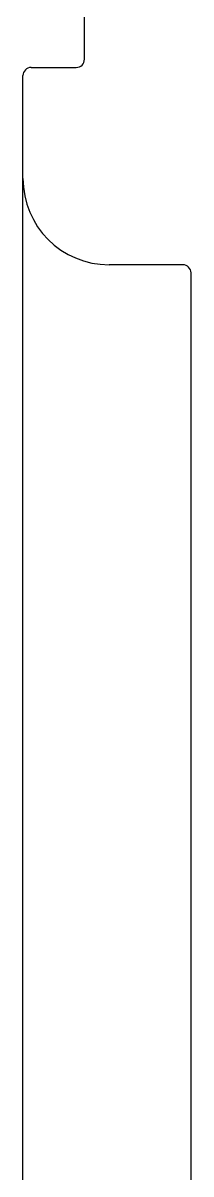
# Model space of a CAD drawing. Extents: x -202 to 608, y -413 to 413.
# Drawn here: x 587.2 to 607.8, y -146.1 to -6.1 of the extents above; entities that cross this region are included whole.
import ezdxf

# ---------------------------------------------------------------- set-up
doc = ezdxf.new("R2010")
doc.units = 0
doc.layers.get('0').update_dxf_attribs({"linetype": 'CONTINUOUS'})

msp = doc.modelspace()

# ---------------------------------------------------------------- linework, layer by layer
at = {"color": 7, "linetype": 'CONTINUOUS'}
for p, q in [((594.75, -10.5), (594.75, 10.5)), ((587.25, -25), (587.25, -12.5)), ((587.25, -289), (587.25, -12.5)), ((588.25, -11.5), (593.75, -11.5)), ((606.75, -35.5), (597.75, -35.5)), ((607.75, -265), (607.75, -36.5))]:
    msp.add_line(p, q, dxfattribs=at)
for centre, radius, start, end in [((593.75, -10.5), 1, 270, 0), ((588.25, -12.5), 1, 90, 180), ((597.75, -25), 10.5, 180, 270), ((606.75, -36.5), 1, 0, 90)]:
    msp.add_arc(centre, radius, start, end, dxfattribs=at)

doc.saveas('drawing.dxf')
